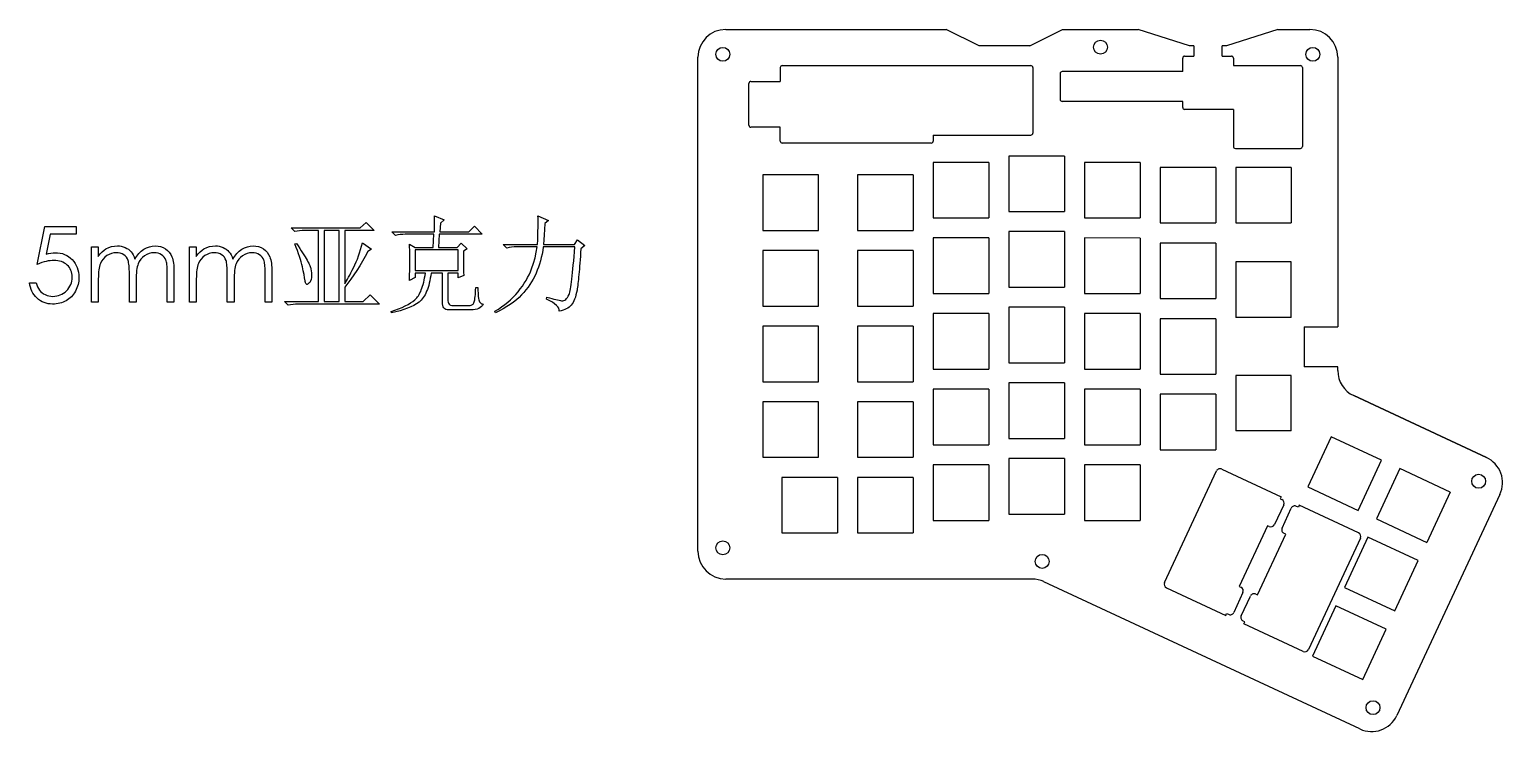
# Model space of a CAD drawing. Extents: x -270 to 328, y -798 to 376.
# Drawn here: x -255.5 to 115.4, y -381.6 to -204.7 of the extents above; entities that cross this region are included whole.
import ezdxf

# ---------------------------------------------------------------- set-up
doc = ezdxf.new("R2010")
doc.units = 0
doc.layers.get('0').update_dxf_attribs({"linetype": 'CONTINUOUS'})

msp = doc.modelspace()

# ---------------------------------------------------------------- linework, layer by layer
at = {"color": 7, "linetype": 'Continuous'}
for p, q in [((-80.17, -204.73), (-24.66, -204.73)), ((-16.35, -208.84), (-24.66, -204.73)), ((-3.65, -208.84), (4.63, -204.73)), ((4.63, -204.73), (23.7, -204.73)), ((36.58, -208.84), (23.7, -204.73)), ((58.8, -204.73), (45.92, -208.84)), ((58.8, -204.73), (66.92, -204.73)), ((-6.15, -208.84), (-16.35, -208.84)), ((-3.65, -208.84), (-6.15, -208.84)), ((37.64, -208.84), (36.58, -208.84)), ((45.92, -208.84), (44.84, -208.84)), ((-87.17, -336.16), (-87.17, -211.73)), ((-65.96, -213.84), (-6.15, -213.84)), ((-6.15, -213.84), (-3.36, -213.84)), ((-2.86, -214.34), (-2.86, -230.84)), ((34.87, -215.34), (34.87, -211.94)), ((35.37, -211.44), (37.64, -211.44)), ((44.84, -211.44), (47.14, -211.44)), ((47.64, -211.94), (47.64, -213.84)), ((47.64, -213.84), (58.86, -213.84)), ((58.86, -213.84), (64.51, -213.84)), ((65.01, -214.34), (65.01, -234.2)), ((73.92, -211.73), (73.92, -279.67)), ((-74.36, -228.87), (-74.36, -218.31)), ((-73.86, -217.81), (-66.46, -217.81)), ((4.02, -215.84), (4.02, -222.35)), ((34.87, -215.34), (4.52, -215.34)), ((34.87, -222.85), (4.52, -222.85)), ((34.87, -224.35), (34.87, -222.85)), ((47.64, -224.85), (35.37, -224.85)), ((47.64, -224.85), (47.64, -234.2)), ((-66.46, -229.37), (-73.86, -229.37)), ((-28.44, -233.34), (-65.96, -233.34)), ((-27.94, -231.34), (-27.94, -232.84)), ((-27.94, -231.34), (-3.36, -231.34)), ((5.08, -236.61), (-8.89, -236.61)), ((-8.89, -236.61), (-8.89, -250.58)), ((5.08, -236.61), (5.08, -250.58)), ((48.14, -234.7), (64.51, -234.7)), ((-13.97, -238.2), (-27.94, -238.2)), ((-27.94, -238.2), (-27.94, -252.17)), ((-13.97, -238.2), (-13.97, -252.17)), ((24.13, -238.21), (10.16, -238.2)), ((10.16, -238.2), (10.16, -252.17)), ((24.13, -238.21), (24.13, -252.18)), ((43.18, -239.48), (29.21, -239.48)), ((29.21, -239.48), (29.21, -253.45)), ((43.18, -239.48), (43.18, -253.45)), ((48.26, -239.48), (48.26, -253.45)), ((62.23, -239.48), (48.26, -239.48)), ((62.23, -239.48), (62.23, -253.45)), ((-70.8, -241.38), (-70.8, -255.35)), ((-56.83, -241.38), (-70.8, -241.38)), ((-56.83, -255.35), (-56.83, -241.38)), ((-33.02, -241.38), (-46.99, -241.38)), ((-46.99, -241.38), (-46.99, -255.35)), ((-33.02, -241.38), (-33.02, -255.35)), ((-153.5, -252.61), (-153.54, -251.68)), ((-153.54, -251.68), (-151.07, -252.68)), ((-127.45, -252.28), (-127.47, -251.68)), ((-127.47, -251.68), (-124.79, -252.81)), ((-27.94, -252.17), (-13.97, -252.17)), ((-8.89, -250.58), (5.08, -250.58)), ((10.16, -252.17), (24.13, -252.18)), ((-253.54, -263.89), (-251.59, -254.36)), ((-251.59, -254.36), (-243.78, -254.36)), ((-243.78, -254.36), (-243.78, -256.32)), ((-189.6, -254.72), (-172.19, -254.72)), ((-188.67, -255.65), (-189.6, -254.72)), ((-188.09, -255.51), (-188.67, -255.65)), ((-187.49, -255.42), (-188.09, -255.51)), ((-186.86, -255.36), (-187.49, -255.42)), ((-186.2, -255.34), (-186.86, -255.36)), ((-182.7, -255.34), (-186.2, -255.34)), ((-182.7, -273.28), (-182.7, -255.34)), ((-181.26, -255.34), (-181.26, -273.28)), ((-177.55, -255.34), (-181.26, -255.34)), ((-177.55, -273.28), (-177.55, -255.34)), ((-168.69, -255.34), (-176.1, -255.34)), ((-176.1, -255.34), (-176.1, -268.82)), ((-172.19, -254.72), (-170.75, -253.39)), ((-170.75, -253.39), (-168.69, -255.34)), ((-163.33, -256.63), (-164.26, -255.7)), ((-164.26, -255.7), (-153.54, -255.7)), ((-153.54, -255.7), (-153.5, -254.62)), ((-153.49, -253.58), (-153.5, -252.61)), ((-153.5, -254.62), (-153.49, -253.58)), ((-151.99, -253.48), (-152.2, -255.7)), ((-152.2, -255.7), (-144.88, -255.7)), ((-151.07, -252.68), (-151.99, -253.48)), ((-144.88, -255.7), (-143.44, -254.26)), ((-143.44, -254.26), (-141.48, -256.32)), ((-127.49, -256.57), (-127.46, -255.55)), ((-127.46, -255.55), (-127.45, -254.61)), ((-127.44, -252.97), (-127.45, -252.28)), ((-127.45, -254.61), (-127.44, -253.75)), ((-127.44, -253.75), (-127.44, -252.97)), ((-125.82, -255.08), (-125.9, -256.43)), ((-125.72, -253.63), (-125.82, -255.08)), ((-124.79, -252.81), (-125.72, -253.63)), ((-70.8, -255.35), (-56.83, -255.35)), ((-46.99, -255.35), (-33.02, -255.35)), ((5.08, -255.66), (-8.89, -255.66)), ((-8.89, -255.66), (-8.89, -269.63)), ((5.08, -255.66), (5.08, -269.63)), ((29.21, -253.45), (43.18, -253.45)), ((48.26, -253.45), (62.23, -253.45)), ((-250.26, -256.32), (-251.28, -261.33)), ((-243.78, -256.32), (-250.26, -256.32)), ((-239.87, -259.49), (-238.16, -259.49)), ((-239.87, -273.41), (-239.87, -259.49)), ((-238.16, -259.49), (-238.16, -261.91)), ((-235.54, -259.64), (-234.83, -259.42)), ((-234.83, -259.42), (-234.1, -259.29)), ((-234.1, -259.29), (-233.36, -259.25)), ((-233.36, -259.25), (-232.85, -259.27)), ((-232.85, -259.27), (-232.37, -259.35)), ((-232.37, -259.35), (-231.89, -259.47)), ((-231.89, -259.47), (-231.43, -259.65)), ((-226.02, -259.73), (-225.31, -259.46)), ((-225.31, -259.46), (-224.58, -259.3)), ((-224.58, -259.3), (-223.82, -259.25)), ((-223.82, -259.25), (-223.12, -259.29)), ((-223.12, -259.29), (-222.47, -259.43)), ((-222.47, -259.43), (-221.85, -259.66)), ((-215.2, -259.49), (-213.49, -259.49)), ((-215.2, -273.41), (-215.2, -259.49)), ((-213.49, -259.49), (-213.49, -261.91)), ((-210.87, -259.64), (-210.16, -259.42)), ((-210.16, -259.42), (-209.43, -259.29)), ((-209.43, -259.29), (-208.69, -259.25)), ((-208.69, -259.25), (-208.19, -259.27)), ((-208.19, -259.27), (-207.7, -259.35)), ((-207.7, -259.35), (-207.22, -259.47)), ((-207.22, -259.47), (-206.76, -259.65)), ((-201.35, -259.73), (-200.64, -259.46)), ((-200.64, -259.46), (-199.91, -259.3)), ((-199.91, -259.3), (-199.15, -259.25)), ((-199.15, -259.25), (-198.46, -259.29)), ((-198.46, -259.29), (-197.8, -259.43)), ((-197.8, -259.43), (-197.18, -259.66)), ((-188.67, -258.74), (-188.26, -258.64)), ((-188.33, -259.61), (-188.67, -258.74)), ((-188.01, -260.43), (-188.33, -259.61)), ((-188.26, -258.64), (-187.84, -259.27)), ((-187.84, -259.27), (-187.44, -259.88)), ((-172.12, -260.16), (-171.89, -259.32)), ((-171.89, -259.32), (-171.67, -258.45)), ((-171.67, -258.45), (-169.41, -260.11)), ((-162.75, -256.49), (-163.33, -256.63)), ((-162.14, -256.39), (-162.75, -256.49)), ((-161.51, -256.34), (-162.14, -256.39)), ((-160.86, -256.32), (-161.51, -256.34)), ((-153.64, -256.32), (-160.86, -256.32)), ((-159.75, -260.97), (-159.82, -258.78)), ((-159.82, -258.78), (-158.38, -259.61)), ((-158.38, -259.61), (-153.85, -259.61)), ((-153.85, -259.61), (-153.64, -256.32)), ((-152.3, -256.32), (-152.51, -259.61)), ((-152.51, -259.61), (-147.77, -259.61)), ((-141.48, -256.32), (-152.3, -256.32)), ((-147.77, -259.61), (-146.84, -258.58)), ((-146.84, -258.58), (-145.3, -260)), ((-135.3, -259.8), (-136.23, -258.87)), ((-136.23, -258.87), (-127.58, -258.87)), ((-134.12, -259.57), (-134.72, -259.67)), ((-133.49, -259.51), (-134.12, -259.57)), ((-132.83, -259.49), (-133.49, -259.51)), ((-127.68, -259.49), (-132.83, -259.49)), ((-127.88, -260.85), (-127.68, -259.49)), ((-127.58, -258.87), (-127.53, -257.68)), ((-127.53, -257.68), (-127.49, -256.57)), ((-126.13, -259.49), (-126.27, -260.41)), ((-118.2, -259.49), (-126.13, -259.49)), ((-125.97, -257.7), (-126.03, -258.87)), ((-126.03, -258.87), (-118.3, -258.87)), ((-125.9, -256.43), (-125.97, -257.7)), ((-118.3, -258.87), (-117.48, -257.74)), ((-118.29, -260.74), (-118.2, -259.49)), ((-117.48, -257.74), (-115.62, -259.18)), ((-115.62, -259.18), (-116.65, -260.01)), ((-13.97, -257.25), (-27.94, -257.25)), ((-27.94, -257.25), (-27.94, -271.22)), ((-13.97, -257.25), (-13.97, -271.22)), ((24.13, -257.26), (10.16, -257.25)), ((10.16, -257.25), (10.16, -271.22)), ((24.13, -257.26), (24.13, -271.23)), ((43.18, -258.53), (29.21, -258.53)), ((29.21, -258.53), (29.21, -272.5)), ((43.18, -258.53), (43.18, -272.5)), ((-251.8, -263.29), (-252.36, -263.46)), ((-251.26, -263.15), (-251.8, -263.29)), ((-251.28, -261.33), (-250.67, -261.17)), ((-250.75, -263.05), (-251.26, -263.15)), ((-250.26, -262.97), (-250.75, -263.05)), ((-250.67, -261.17), (-250.1, -261.05)), ((-249.79, -262.93), (-250.26, -262.97)), ((-250.1, -261.05), (-249.55, -260.98)), ((-249.35, -262.91), (-249.79, -262.93)), ((-249.55, -260.98), (-249.04, -260.96)), ((-248.84, -262.93), (-249.35, -262.91)), ((-249.04, -260.96), (-248.4, -260.98)), ((-248.35, -262.98), (-248.84, -262.93)), ((-248.4, -260.98), (-247.79, -261.07)), ((-247.9, -263.07), (-248.35, -262.98)), ((-247.47, -263.2), (-247.9, -263.07)), ((-247.79, -261.07), (-247.21, -261.2)), ((-247.06, -263.37), (-247.47, -263.2)), ((-247.21, -261.2), (-246.66, -261.4)), ((-246.66, -261.4), (-246.13, -261.64)), ((-246.13, -261.64), (-245.64, -261.94)), ((-245.64, -261.94), (-245.18, -262.3)), ((-245.18, -262.3), (-244.74, -262.71)), ((-244.74, -262.71), (-244.34, -263.16)), ((-244.34, -263.16), (-244, -263.64)), ((-238.16, -261.91), (-237.68, -261.28)), ((-237.68, -261.28), (-237.2, -260.75)), ((-237.33, -263.11), (-237.63, -263.7)), ((-236.96, -262.57), (-237.33, -263.11)), ((-237.2, -260.75), (-236.72, -260.31)), ((-236.52, -262.11), (-236.96, -262.57)), ((-236.72, -260.31), (-236.23, -259.95)), ((-236.01, -261.7), (-236.52, -262.11)), ((-236.23, -259.95), (-235.54, -259.64)), ((-235.45, -261.38), (-236.01, -261.7)), ((-234.87, -261.14), (-235.45, -261.38)), ((-234.27, -261), (-234.87, -261.14)), ((-233.66, -260.96), (-234.27, -261)), ((-233.13, -260.99), (-233.66, -260.96)), ((-232.64, -261.09), (-233.13, -260.99)), ((-232.19, -261.26), (-232.64, -261.09)), ((-231.77, -261.5), (-232.19, -261.26)), ((-231.41, -261.79), (-231.77, -261.5)), ((-231.43, -259.65), (-230.99, -259.87)), ((-231.1, -262.12), (-231.41, -261.79)), ((-230.85, -262.51), (-231.1, -262.12)), ((-230.99, -259.87), (-230.59, -260.11)), ((-230.66, -262.93), (-230.85, -262.51)), ((-230.59, -263.18), (-230.66, -262.93)), ((-230.59, -260.11), (-230.24, -260.4)), ((-230.52, -263.48), (-230.59, -263.18)), ((-230.24, -260.4), (-229.93, -260.71)), ((-229.93, -260.71), (-229.65, -261.08)), ((-229.65, -261.08), (-229.39, -261.52)), ((-229.39, -261.52), (-229.15, -262.03)), ((-229.15, -262.03), (-228.93, -262.61)), ((-228.93, -262.61), (-228.7, -262.21)), ((-228.7, -262.21), (-228.45, -261.83)), ((-228.45, -261.83), (-228.19, -261.48)), ((-228.19, -261.48), (-227.92, -261.16)), ((-227.84, -263.15), (-228.13, -263.75)), ((-227.92, -261.16), (-227.64, -260.86)), ((-227.48, -262.61), (-227.84, -263.15)), ((-227.64, -260.86), (-227.34, -260.58)), ((-227.04, -262.13), (-227.48, -262.61)), ((-227.34, -260.58), (-227.03, -260.33)), ((-226.53, -261.72), (-227.04, -262.13)), ((-227.03, -260.33), (-226.7, -260.11)), ((-226.7, -260.11), (-226.02, -259.73)), ((-225.97, -261.38), (-226.53, -261.72)), ((-225.38, -261.15), (-225.97, -261.38)), ((-224.76, -261), (-225.38, -261.15)), ((-224.12, -260.96), (-224.76, -261)), ((-223.59, -260.99), (-224.12, -260.96)), ((-223.11, -261.08), (-223.59, -260.99)), ((-222.66, -261.24), (-223.11, -261.08)), ((-222.25, -261.46), (-222.66, -261.24)), ((-221.89, -261.74), (-222.25, -261.46)), ((-221.58, -262.05), (-221.89, -261.74)), ((-221.85, -259.66), (-221.28, -259.97)), ((-221.33, -262.41), (-221.58, -262.05)), ((-221.14, -262.81), (-221.33, -262.41)), ((-221.28, -259.97), (-220.76, -260.37)), ((-221.07, -263.04), (-221.14, -262.81)), ((-221, -263.31), (-221.07, -263.04)), ((-220.94, -263.63), (-221, -263.31)), ((-220.76, -260.37), (-220.32, -260.84)), ((-220.32, -260.84), (-219.94, -261.38)), ((-219.94, -261.38), (-219.64, -261.99)), ((-219.64, -261.99), (-219.52, -262.33)), ((-219.52, -262.33), (-219.41, -262.72)), ((-219.41, -262.72), (-219.32, -263.14)), ((-219.32, -263.14), (-219.24, -263.61)), ((-213.49, -261.91), (-213.02, -261.28)), ((-213.02, -261.28), (-212.54, -260.75)), ((-212.67, -263.11), (-212.96, -263.7)), ((-212.3, -262.57), (-212.67, -263.11)), ((-212.54, -260.75), (-212.05, -260.31)), ((-211.85, -262.11), (-212.3, -262.57)), ((-212.05, -260.31), (-211.56, -259.95)), ((-211.34, -261.7), (-211.85, -262.11)), ((-211.56, -259.95), (-210.87, -259.64)), ((-210.79, -261.38), (-211.34, -261.7)), ((-210.21, -261.14), (-210.79, -261.38)), ((-209.61, -261), (-210.21, -261.14)), ((-208.99, -260.96), (-209.61, -261)), ((-208.46, -260.99), (-208.99, -260.96)), ((-207.97, -261.09), (-208.46, -260.99)), ((-207.52, -261.26), (-207.97, -261.09)), ((-207.11, -261.5), (-207.52, -261.26)), ((-206.74, -261.79), (-207.11, -261.5)), ((-206.76, -259.65), (-206.32, -259.87)), ((-206.43, -262.12), (-206.74, -261.79)), ((-206.18, -262.51), (-206.43, -262.12)), ((-206.32, -259.87), (-205.93, -260.11)), ((-206, -262.93), (-206.18, -262.51)), ((-205.92, -263.18), (-206, -262.93)), ((-205.93, -260.11), (-205.57, -260.4)), ((-205.85, -263.48), (-205.92, -263.18)), ((-205.57, -260.4), (-205.26, -260.71)), ((-205.26, -260.71), (-204.98, -261.08)), ((-204.98, -261.08), (-204.72, -261.52)), ((-204.72, -261.52), (-204.48, -262.03)), ((-204.48, -262.03), (-204.26, -262.61)), ((-204.26, -262.61), (-204.03, -262.21)), ((-204.03, -262.21), (-203.79, -261.83)), ((-203.79, -261.83), (-203.53, -261.48)), ((-203.53, -261.48), (-203.26, -261.16)), ((-203.17, -263.15), (-203.46, -263.75)), ((-203.26, -261.16), (-202.97, -260.86)), ((-202.81, -262.61), (-203.17, -263.15)), ((-202.97, -260.86), (-202.67, -260.58)), ((-202.37, -262.13), (-202.81, -262.61)), ((-202.67, -260.58), (-202.36, -260.33)), ((-201.86, -261.72), (-202.37, -262.13)), ((-202.36, -260.33), (-202.03, -260.11)), ((-202.03, -260.11), (-201.35, -259.73)), ((-201.3, -261.38), (-201.86, -261.72)), ((-200.71, -261.15), (-201.3, -261.38)), ((-200.1, -261), (-200.71, -261.15)), ((-199.45, -260.96), (-200.1, -261)), ((-198.92, -260.99), (-199.45, -260.96)), ((-198.44, -261.08), (-198.92, -260.99)), ((-197.99, -261.24), (-198.44, -261.08)), ((-197.58, -261.46), (-197.99, -261.24)), ((-197.22, -261.74), (-197.58, -261.46)), ((-196.91, -262.05), (-197.22, -261.74)), ((-197.18, -259.66), (-196.61, -259.97)), ((-196.67, -262.41), (-196.91, -262.05)), ((-196.47, -262.81), (-196.67, -262.41)), ((-196.61, -259.97), (-196.1, -260.37)), ((-196.4, -263.04), (-196.47, -262.81)), ((-196.33, -263.31), (-196.4, -263.04)), ((-196.28, -263.63), (-196.33, -263.31)), ((-196.1, -260.37), (-195.65, -260.84)), ((-195.65, -260.84), (-195.28, -261.38)), ((-195.28, -261.38), (-194.98, -261.99)), ((-194.98, -261.99), (-194.85, -262.33)), ((-194.85, -262.33), (-194.74, -262.72)), ((-194.74, -262.72), (-194.65, -263.14)), ((-194.65, -263.14), (-194.57, -263.61)), ((-187.73, -261.21), (-188.01, -260.43)), ((-187.48, -261.95), (-187.73, -261.21)), ((-187.26, -262.64), (-187.48, -261.95)), ((-187.44, -259.88), (-187.07, -260.45)), ((-187.06, -263.3), (-187.26, -262.64)), ((-187.07, -260.45), (-186.72, -260.99)), ((-186.9, -263.91), (-187.06, -263.3)), ((-186.72, -260.99), (-186.4, -261.5)), ((-186.4, -261.5), (-186.11, -261.98)), ((-186.11, -261.98), (-185.84, -262.42)), ((-185.84, -262.42), (-185.6, -262.83)), ((-185.6, -262.83), (-185.38, -263.22)), ((-185.38, -263.22), (-185.19, -263.56)), ((-173.55, -264.03), (-173.23, -263.3)), ((-173.23, -263.3), (-172.93, -262.56)), ((-172.93, -262.56), (-172.64, -261.78)), ((-172.64, -261.78), (-172.37, -260.98)), ((-172.37, -260.98), (-172.12, -260.16)), ((-171.66, -263.1), (-172.35, -264.28)), ((-170.99, -261.88), (-171.66, -263.1)), ((-170.33, -260.63), (-170.99, -261.88)), ((-169.41, -260.11), (-170.33, -260.63)), ((-159.72, -263.1), (-159.75, -260.97)), ((-159.73, -264.19), (-159.72, -263.1)), ((-158.38, -260.22), (-158.38, -265.47)), ((-147.56, -260.22), (-158.38, -260.22)), ((-147.56, -265.47), (-147.56, -260.22)), ((-145.3, -260), (-146.22, -260.6)), ((-146.22, -260.6), (-146.22, -262.8)), ((-146.22, -262.8), (-146.22, -263.9)), ((-134.72, -259.67), (-135.3, -259.8)), ((-128.58, -263.63), (-128.18, -262.22)), ((-128.18, -262.22), (-127.88, -260.85)), ((-126.84, -263.01), (-127.08, -263.83)), ((-126.63, -262.17), (-126.84, -263.01)), ((-126.44, -261.3), (-126.63, -262.17)), ((-126.27, -260.41), (-126.44, -261.3)), ((-118.56, -264.07), (-118.47, -263.03)), ((-118.47, -263.03), (-118.38, -261.91)), ((-118.38, -261.91), (-118.29, -260.74)), ((-116.84, -262.73), (-116.91, -263.56)), ((-116.78, -261.86), (-116.84, -262.73)), ((-116.72, -260.95), (-116.78, -261.86)), ((-116.65, -260.01), (-116.72, -260.95)), ((-70.8, -260.43), (-70.8, -274.4)), ((-56.83, -260.43), (-70.8, -260.43)), ((-56.83, -274.4), (-56.83, -260.43)), ((-33.02, -260.43), (-46.99, -260.43)), ((-46.99, -260.43), (-46.99, -274.4)), ((-33.02, -260.43), (-33.02, -274.4)), ((48.26, -263.29), (48.26, -277.26)), ((62.23, -263.29), (48.26, -263.29)), ((62.23, -277.26), (62.23, -263.29)), ((-252.94, -263.66), (-253.54, -263.89)), ((-252.36, -263.46), (-252.94, -263.66)), ((-246.68, -263.57), (-247.06, -263.37)), ((-246.33, -263.8), (-246.68, -263.57)), ((-246, -264.08), (-246.33, -263.8)), ((-245.71, -264.38), (-246, -264.08)), ((-245.45, -264.7), (-245.71, -264.38)), ((-245.24, -265.05), (-245.45, -264.7)), ((-245.07, -265.42), (-245.24, -265.05)), ((-244.93, -265.81), (-245.07, -265.42)), ((-244.83, -266.22), (-244.93, -265.81)), ((-244.77, -266.66), (-244.83, -266.22)), ((-244.75, -267.12), (-244.77, -266.66)), ((-244, -263.64), (-243.7, -264.16)), ((-243.7, -264.16), (-243.47, -264.7)), ((-243.47, -264.7), (-243.28, -265.28)), ((-243.28, -265.28), (-243.15, -265.88)), ((-243.15, -265.88), (-243.07, -266.52)), ((-243.07, -266.52), (-243.04, -267.19)), ((-238.15, -266.93), (-238.16, -267.55)), ((-238.12, -266.34), (-238.15, -266.93)), ((-238.09, -265.8), (-238.12, -266.34)), ((-238.02, -265.3), (-238.09, -265.8)), ((-237.95, -264.83), (-238.02, -265.3)), ((-237.86, -264.41), (-237.95, -264.83)), ((-237.75, -264.04), (-237.86, -264.41)), ((-237.63, -263.7), (-237.75, -264.04)), ((-230.47, -263.83), (-230.52, -263.48)), ((-230.42, -264.23), (-230.47, -263.83)), ((-230.39, -264.68), (-230.42, -264.23)), ((-230.36, -265.18), (-230.39, -264.68)), ((-230.35, -265.73), (-230.36, -265.18)), ((-230.34, -266.33), (-230.35, -265.73)), ((-230.34, -273.41), (-230.34, -266.33)), ((-228.6, -266.62), (-228.63, -267.28)), ((-228.56, -266.01), (-228.6, -266.62)), ((-228.51, -265.45), (-228.56, -266.01)), ((-228.43, -264.94), (-228.51, -265.45)), ((-228.35, -264.49), (-228.43, -264.94)), ((-228.25, -264.1), (-228.35, -264.49)), ((-228.13, -263.75), (-228.25, -264.1)), ((-220.9, -263.99), (-220.94, -263.63)), ((-220.86, -264.39), (-220.9, -263.99)), ((-220.84, -264.84), (-220.86, -264.39)), ((-220.82, -265.33), (-220.84, -264.84)), ((-220.82, -265.86), (-220.82, -265.33)), ((-220.82, -273.41), (-220.82, -265.86)), ((-219.24, -263.61), (-219.18, -264.11)), ((-219.18, -264.11), (-219.14, -264.66)), ((-219.14, -264.66), (-219.12, -265.25)), ((-219.12, -265.25), (-219.11, -265.87)), ((-219.11, -265.87), (-219.11, -273.41)), ((-213.48, -266.93), (-213.49, -267.55)), ((-213.46, -266.34), (-213.48, -266.93)), ((-213.42, -265.8), (-213.46, -266.34)), ((-213.36, -265.3), (-213.42, -265.8)), ((-213.28, -264.83), (-213.36, -265.3)), ((-213.19, -264.41), (-213.28, -264.83)), ((-213.09, -264.04), (-213.19, -264.41)), ((-212.96, -263.7), (-213.09, -264.04)), ((-205.8, -263.83), (-205.85, -263.48)), ((-205.76, -264.23), (-205.8, -263.83)), ((-205.72, -264.68), (-205.76, -264.23)), ((-205.69, -265.18), (-205.72, -264.68)), ((-205.68, -265.73), (-205.69, -265.18)), ((-205.68, -266.33), (-205.68, -265.73)), ((-205.68, -273.41), (-205.68, -266.33)), ((-203.94, -266.62), (-203.96, -267.28)), ((-203.89, -266.01), (-203.94, -266.62)), ((-203.84, -265.45), (-203.89, -266.01)), ((-203.77, -264.94), (-203.84, -265.45)), ((-203.68, -264.49), (-203.77, -264.94)), ((-203.58, -264.1), (-203.68, -264.49)), ((-203.46, -263.75), (-203.58, -264.1)), ((-196.23, -263.99), (-196.28, -263.63)), ((-196.2, -264.39), (-196.23, -263.99)), ((-196.17, -264.84), (-196.2, -264.39)), ((-196.15, -265.33), (-196.17, -264.84)), ((-196.15, -265.86), (-196.15, -265.33)), ((-196.15, -273.41), (-196.15, -265.86)), ((-194.57, -263.61), (-194.52, -264.11)), ((-194.52, -264.11), (-194.48, -264.66)), ((-194.48, -264.66), (-194.45, -265.25)), ((-194.45, -265.25), (-194.44, -265.87)), ((-194.44, -265.87), (-194.44, -273.41)), ((-186.77, -264.48), (-186.9, -263.91)), ((-186.55, -265.52), (-186.77, -264.48)), ((-186.37, -266.45), (-186.55, -265.52)), ((-186.22, -267.29), (-186.37, -266.45)), ((-185.19, -263.56), (-185.03, -263.88)), ((-185.03, -263.88), (-184.89, -264.17)), ((-184.89, -264.17), (-184.78, -264.43)), ((-184.78, -264.43), (-184.7, -264.65)), ((-184.7, -264.65), (-184.64, -264.84)), ((-184.64, -264.84), (-184.61, -265)), ((-184.61, -265), (-184.54, -265.53)), ((-184.54, -265.53), (-184.49, -265.99)), ((-184.49, -265.99), (-184.46, -266.36)), ((-184.45, -266.66), (-184.48, -267.24)), ((-184.46, -266.36), (-184.45, -266.66)), ((-175.14, -267.12), (-174.85, -266.59)), ((-174.85, -266.59), (-174.55, -266.01)), ((-174.55, -266.01), (-174.23, -265.39)), ((-173.8, -266.54), (-174.55, -267.61)), ((-174.23, -265.39), (-173.89, -264.73)), ((-173.89, -264.73), (-173.55, -264.03)), ((-173.06, -265.43), (-173.8, -266.54)), ((-172.35, -264.28), (-173.06, -265.43)), ((-159.82, -267.94), (-159.78, -266.6)), ((-159.78, -266.6), (-159.75, -265.35)), ((-159.75, -265.35), (-159.73, -264.19)), ((-158.38, -265.47), (-147.56, -265.47)), ((-155.81, -266.09), (-158.38, -266.09)), ((-158.38, -266.09), (-158.38, -267.22)), ((-156.01, -267.31), (-155.9, -266.71)), ((-155.9, -266.71), (-155.81, -266.09)), ((-154.46, -266.76), (-154.57, -267.41)), ((-154.36, -266.09), (-154.46, -266.76)), ((-151.48, -266.09), (-154.36, -266.09)), ((-151.48, -273.36), (-151.48, -266.09)), ((-147.56, -266.09), (-150.14, -266.09)), ((-150.14, -266.09), (-150.14, -272.75)), ((-147.56, -267.32), (-147.56, -266.09)), ((-146.12, -266.7), (-147.56, -267.32)), ((-146.22, -263.9), (-146.2, -264.92)), ((-146.2, -264.92), (-146.17, -265.85)), ((-146.17, -265.85), (-146.12, -266.7)), ((-130.06, -267.22), (-129.69, -266.51)), ((-129.69, -266.51), (-129.36, -265.78)), ((-129.36, -265.78), (-129.07, -265.06)), ((-129.07, -265.06), (-128.58, -263.63)), ((-128.28, -266.88), (-128.65, -267.59)), ((-127.94, -266.15), (-128.28, -266.88)), ((-127.63, -265.4), (-127.94, -266.15)), ((-127.34, -264.63), (-127.63, -265.4)), ((-127.08, -263.83), (-127.34, -264.63)), ((-118.92, -267.59), (-118.83, -266.81)), ((-118.83, -266.81), (-118.74, -265.96)), ((-118.74, -265.96), (-118.65, -265.05)), ((-118.65, -265.05), (-118.56, -264.07)), ((-117.16, -266.47), (-117.22, -267.1)), ((-117.1, -265.8), (-117.16, -266.47)), ((-117.03, -265.09), (-117.1, -265.8)), ((-116.97, -264.35), (-117.03, -265.09)), ((-116.91, -263.56), (-116.97, -264.35)), ((-255.4, -269.11), (-255.5, -268.53)), ((-255.5, -268.53), (-253.79, -268.53)), ((-255.26, -269.66), (-255.4, -269.11)), ((-255.09, -270.19), (-255.26, -269.66)), ((-254.87, -270.68), (-255.09, -270.19)), ((-254.61, -271.16), (-254.87, -270.68)), ((-253.79, -268.53), (-253.65, -269.07)), ((-253.65, -269.07), (-253.48, -269.55)), ((-253.48, -269.55), (-253.26, -269.99)), ((-253.26, -269.99), (-253, -270.37)), ((-253, -270.37), (-252.7, -270.71)), ((-252.7, -270.71), (-252.35, -271.01)), ((-246.54, -270.89), (-246.18, -270.57)), ((-246.18, -270.57), (-245.84, -270.21)), ((-245.84, -270.21), (-245.55, -269.83)), ((-245.55, -269.83), (-245.31, -269.43)), ((-245.31, -269.43), (-245.11, -269.01)), ((-245.11, -269.01), (-244.95, -268.57)), ((-244.95, -268.57), (-244.84, -268.11)), ((-244.84, -268.11), (-244.78, -267.62)), ((-244.78, -267.62), (-244.75, -267.12)), ((-243.91, -270.65), (-244.14, -271.03)), ((-243.71, -270.25), (-243.91, -270.65)), ((-243.53, -269.84), (-243.71, -270.25)), ((-243.38, -269.42), (-243.53, -269.84)), ((-243.26, -269), (-243.38, -269.42)), ((-243.16, -268.56), (-243.26, -269)), ((-243.1, -268.11), (-243.16, -268.56)), ((-243.06, -267.65), (-243.1, -268.11)), ((-243.04, -267.19), (-243.06, -267.65)), ((-238.16, -267.55), (-238.16, -273.41)), ((-228.63, -267.28), (-228.63, -268)), ((-228.63, -268), (-228.63, -273.41)), ((-213.49, -267.55), (-213.49, -273.41)), ((-203.96, -267.28), (-203.97, -268)), ((-203.97, -268), (-203.97, -273.41)), ((-186.1, -268.02), (-186.22, -267.29)), ((-186.07, -268.24), (-186.1, -268.02)), ((-186.03, -268.43), (-186.07, -268.24)), ((-185.98, -268.59), (-186.03, -268.43)), ((-185.92, -268.72), (-185.98, -268.59)), ((-185.85, -268.82), (-185.92, -268.72)), ((-185.77, -268.9), (-185.85, -268.82)), ((-185.68, -268.94), (-185.77, -268.9)), ((-185.58, -268.96), (-185.68, -268.94)), ((-185.47, -268.92), (-185.58, -268.96)), ((-185.31, -268.83), (-185.47, -268.92)), ((-185.13, -268.66), (-185.31, -268.83)), ((-184.92, -268.44), (-185.13, -268.66)), ((-184.71, -268.13), (-184.92, -268.44)), ((-184.56, -267.73), (-184.71, -268.13)), ((-184.48, -267.24), (-184.56, -267.73)), ((-176.1, -268.82), (-175.89, -268.46)), ((-175.31, -268.65), (-176.1, -269.65)), ((-176.1, -269.65), (-176.1, -273.28)), ((-175.89, -268.46), (-175.66, -268.06)), ((-175.66, -268.06), (-175.41, -267.62)), ((-175.41, -267.62), (-175.14, -267.12)), ((-174.55, -267.61), (-175.31, -268.65)), ((-158.38, -267.22), (-159.82, -267.94)), ((-157.17, -271.11), (-156.99, -270.73)), ((-156.99, -270.73), (-156.83, -270.32)), ((-156.83, -270.32), (-156.67, -269.89)), ((-156.67, -269.89), (-156.51, -269.43)), ((-156.51, -269.43), (-156.37, -268.94)), ((-156.37, -268.94), (-156.24, -268.42)), ((-156.24, -268.42), (-156.12, -267.88)), ((-156.12, -267.88), (-156.01, -267.31)), ((-155.49, -270.68), (-155.68, -271.12)), ((-155.3, -270.21), (-155.49, -270.68)), ((-155.13, -269.7), (-155.3, -270.21)), ((-154.97, -269.18), (-155.13, -269.7)), ((-154.83, -268.62), (-154.97, -269.18)), ((-154.69, -268.03), (-154.83, -268.62)), ((-154.57, -267.41), (-154.69, -268.03)), ((-143.19, -270.97), (-143.16, -270.36)), ((-143.16, -270.36), (-143.13, -269.7)), ((-143.13, -269.7), (-142.62, -269.7)), ((-142.62, -269.7), (-142.61, -270.46)), ((-142.61, -270.46), (-142.56, -271.18)), ((-132.47, -270.79), (-131.91, -270.08)), ((-131.91, -270.08), (-131.39, -269.37)), ((-131.39, -269.37), (-130.91, -268.65)), ((-130.48, -270.32), (-131.02, -270.97)), ((-130.91, -268.65), (-130.46, -267.94)), ((-129.97, -269.66), (-130.48, -270.32)), ((-130.46, -267.94), (-130.06, -267.22)), ((-129.49, -268.98), (-129.97, -269.66)), ((-129.06, -268.29), (-129.49, -268.98)), ((-128.65, -267.59), (-129.06, -268.29)), ((-119.46, -270.89), (-119.37, -270.5)), ((-119.37, -270.5), (-119.28, -270.05)), ((-119.28, -270.05), (-119.19, -269.54)), ((-119.19, -269.54), (-119.1, -268.95)), ((-119.1, -268.95), (-119.01, -268.3)), ((-119.01, -268.3), (-118.92, -267.59)), ((-117.63, -270.37), (-117.76, -271.01)), ((-117.58, -270.03), (-117.63, -270.37)), ((-117.52, -269.64), (-117.58, -270.03)), ((-117.46, -269.21), (-117.52, -269.64)), ((-117.4, -268.74), (-117.46, -269.21)), ((-117.34, -268.23), (-117.4, -268.74)), ((-117.28, -267.68), (-117.34, -268.23)), ((-117.22, -267.1), (-117.28, -267.68)), ((-8.89, -269.63), (5.08, -269.63)), ((-254.31, -271.6), (-254.61, -271.16)), ((-253.98, -272.02), (-254.31, -271.6)), ((-253.6, -272.41), (-253.98, -272.02)), ((-253.19, -272.76), (-253.6, -272.41)), ((-252.75, -273.06), (-253.19, -272.76)), ((-252.3, -273.32), (-252.75, -273.06)), ((-252.35, -271.01), (-251.96, -271.28)), ((-251.82, -273.53), (-252.3, -273.32)), ((-251.96, -271.28), (-251.52, -271.51)), ((-251.32, -273.69), (-251.82, -273.53)), ((-251.52, -271.51), (-251.06, -271.7)), ((-250.8, -273.81), (-251.32, -273.69)), ((-251.06, -271.7), (-250.58, -271.84)), ((-250.26, -273.88), (-250.8, -273.81)), ((-250.58, -271.84), (-250.09, -271.92)), ((-249.69, -273.9), (-250.26, -273.88)), ((-250.09, -271.92), (-249.59, -271.95)), ((-249.21, -273.89), (-249.69, -273.9)), ((-249.59, -271.95), (-249.1, -271.92)), ((-248.74, -273.85), (-249.21, -273.89)), ((-249.1, -271.92), (-248.63, -271.86)), ((-248.29, -273.78), (-248.74, -273.85)), ((-248.63, -271.86), (-248.18, -271.75)), ((-247.86, -273.69), (-248.29, -273.78)), ((-248.18, -271.75), (-247.74, -271.6)), ((-247.44, -273.57), (-247.86, -273.69)), ((-247.74, -271.6), (-247.32, -271.41)), ((-247.03, -273.43), (-247.44, -273.57)), ((-247.32, -271.41), (-246.92, -271.17)), ((-246.64, -273.26), (-247.03, -273.43)), ((-246.92, -271.17), (-246.54, -270.89)), ((-246.26, -273.06), (-246.64, -273.26)), ((-245.9, -272.84), (-246.26, -273.06)), ((-245.56, -272.6), (-245.9, -272.84)), ((-245.24, -272.33), (-245.56, -272.6)), ((-244.93, -272.04), (-245.24, -272.33)), ((-244.65, -271.73), (-244.93, -272.04)), ((-244.39, -271.39), (-244.65, -271.73)), ((-244.14, -271.03), (-244.39, -271.39)), ((-238.16, -273.41), (-239.87, -273.41)), ((-228.63, -273.41), (-230.34, -273.41)), ((-219.11, -273.41), (-220.82, -273.41)), ((-213.49, -273.41), (-215.2, -273.41)), ((-203.97, -273.41), (-205.68, -273.41)), ((-194.44, -273.41), (-196.15, -273.41)), ((-190.32, -274.21), (-191.25, -273.28)), ((-191.25, -273.28), (-182.7, -273.28)), ((-189.74, -274.08), (-190.32, -274.21)), ((-189.14, -273.98), (-189.74, -274.08)), ((-188.51, -273.92), (-189.14, -273.98)), ((-187.85, -273.9), (-188.51, -273.92)), ((-167.35, -273.9), (-187.85, -273.9)), ((-181.26, -273.28), (-177.55, -273.28)), ((-176.1, -273.28), (-171.47, -273.28)), ((-171.47, -273.28), (-169.72, -271.53)), ((-169.72, -271.53), (-167.35, -273.9)), ((-161.68, -274.73), (-160.89, -274.37)), ((-160.89, -274.37), (-160.18, -273.99)), ((-160.18, -273.99), (-159.53, -273.61)), ((-159.53, -273.61), (-158.95, -273.21)), ((-158.71, -274.22), (-159.47, -274.6)), ((-158.95, -273.21), (-158.44, -272.81)), ((-158.02, -273.82), (-158.71, -274.22)), ((-158.44, -272.81), (-158.2, -272.6)), ((-158.2, -272.6), (-157.98, -272.36)), ((-157.41, -273.39), (-158.02, -273.82)), ((-157.98, -272.36), (-157.76, -272.08)), ((-157.76, -272.08), (-157.55, -271.79)), ((-157.55, -271.79), (-157.36, -271.46)), ((-157.12, -273.15), (-157.41, -273.39)), ((-157.36, -271.46), (-157.17, -271.11)), ((-156.85, -272.89), (-157.12, -273.15)), ((-156.59, -272.59), (-156.85, -272.89)), ((-156.34, -272.27), (-156.59, -272.59)), ((-156.11, -271.91), (-156.34, -272.27)), ((-155.89, -271.53), (-156.11, -271.91)), ((-155.68, -271.12), (-155.89, -271.53)), ((-151.48, -273.83), (-151.48, -273.36)), ((-151.42, -274.24), (-151.48, -273.83)), ((-151.31, -274.58), (-151.42, -274.24)), ((-150.14, -272.75), (-150.12, -273.12)), ((-150.12, -273.12), (-150.06, -273.44)), ((-150.06, -273.44), (-149.96, -273.7)), ((-149.96, -273.7), (-149.83, -273.91)), ((-149.83, -273.91), (-149.66, -274.07)), ((-149.66, -274.07), (-149.45, -274.18)), ((-149.45, -274.18), (-149.19, -274.23)), ((-149.19, -274.23), (-148.9, -274.23)), ((-148.9, -274.23), (-144.78, -274.23)), ((-144.78, -274.23), (-144.54, -274.22)), ((-144.54, -274.22), (-144.32, -274.18)), ((-144.32, -274.18), (-144.12, -274.11)), ((-144.12, -274.11), (-143.95, -274.02)), ((-143.95, -274.02), (-143.8, -273.89)), ((-143.8, -273.89), (-143.67, -273.74)), ((-143.67, -273.74), (-143.57, -273.57)), ((-143.57, -273.57), (-143.5, -273.36)), ((-143.5, -273.36), (-143.43, -273.11)), ((-143.43, -273.11), (-143.38, -272.8)), ((-143.38, -272.8), (-143.32, -272.43)), ((-143.32, -272.43), (-143.27, -272)), ((-143.27, -272), (-143.23, -271.52)), ((-143.23, -271.52), (-143.19, -270.97)), ((-142.56, -271.18), (-142.5, -271.87)), ((-142.5, -271.87), (-142.41, -272.53)), ((-142.41, -272.53), (-142.35, -272.84)), ((-142.35, -272.84), (-142.26, -273.1)), ((-142.26, -273.1), (-142.16, -273.33)), ((-142.16, -273.33), (-142.03, -273.52)), ((-142.03, -273.52), (-141.87, -273.68)), ((-141.87, -273.68), (-141.7, -273.8)), ((-141.7, -273.8), (-141.5, -273.88)), ((-141.46, -274.26), (-141.7, -274.55)), ((-141.5, -273.88), (-141.28, -273.92)), ((-141.28, -273.92), (-141.46, -274.26)), ((-136.61, -274.61), (-135.83, -274.03)), ((-135.83, -274.03), (-135.09, -273.43)), ((-134.42, -274), (-135.28, -274.55)), ((-135.09, -273.43), (-134.38, -272.81)), ((-133.63, -273.43), (-134.42, -274)), ((-134.38, -272.81), (-133.7, -272.16)), ((-133.7, -272.16), (-133.07, -271.49)), ((-132.89, -272.84), (-133.63, -273.43)), ((-133.07, -271.49), (-132.47, -270.79)), ((-132.22, -272.23), (-132.89, -272.84)), ((-131.59, -271.61), (-132.22, -272.23)), ((-131.02, -270.97), (-131.59, -271.61)), ((-125.31, -272.7), (-125.21, -272.18)), ((-124.51, -273.08), (-125.31, -272.7)), ((-125.21, -272.18), (-124.58, -272.35)), ((-124.58, -272.35), (-124.01, -272.5)), ((-123.84, -273.46), (-124.51, -273.08)), ((-124.01, -272.5), (-123.48, -272.64)), ((-123.27, -273.84), (-123.84, -273.46)), ((-123.48, -272.64), (-122.99, -272.76)), ((-122.81, -274.22), (-123.27, -273.84)), ((-122.99, -272.76), (-122.55, -272.86)), ((-122.47, -274.59), (-122.81, -274.22)), ((-122.55, -272.86), (-122.15, -272.94)), ((-122.15, -272.94), (-121.8, -273.01)), ((-121.8, -273.01), (-121.5, -273.06)), ((-121.5, -273.06), (-121.22, -273.07)), ((-121.22, -273.07), (-120.95, -273.02)), ((-120.95, -273.02), (-120.7, -272.9)), ((-120.7, -272.9), (-120.47, -272.73)), ((-120.47, -272.73), (-120.24, -272.5)), ((-120.24, -272.5), (-120.03, -272.21)), ((-120.03, -272.21), (-119.83, -271.87)), ((-119.83, -271.87), (-119.64, -271.46)), ((-119.64, -271.46), (-119.55, -271.21)), ((-119.34, -274.41), (-119.63, -274.66)), ((-119.55, -271.21), (-119.46, -270.89)), ((-119.08, -274.14), (-119.34, -274.41)), ((-118.84, -273.83), (-119.08, -274.14)), ((-118.62, -273.48), (-118.84, -273.83)), ((-118.41, -273.08), (-118.62, -273.48)), ((-118.23, -272.63), (-118.41, -273.08)), ((-118.05, -272.14), (-118.23, -272.63)), ((-117.9, -271.6), (-118.05, -272.14)), ((-117.76, -271.01), (-117.9, -271.6)), ((-70.8, -274.4), (-56.83, -274.4)), ((-46.99, -274.4), (-33.02, -274.4)), ((-27.94, -271.22), (-13.97, -271.22)), ((10.16, -271.22), (24.13, -271.23)), ((29.21, -272.5), (43.18, -272.5)), ((-164.46, -275.79), (-163.47, -275.44)), ((-164.36, -276.1), (-164.46, -275.79)), ((-163.24, -275.85), (-164.36, -276.1)), ((-163.47, -275.44), (-162.54, -275.09)), ((-162.18, -275.58), (-163.24, -275.85)), ((-162.54, -275.09), (-161.68, -274.73)), ((-161.21, -275.28), (-162.18, -275.58)), ((-160.3, -274.95), (-161.21, -275.28)), ((-159.47, -274.6), (-160.3, -274.95)), ((-151.14, -274.87), (-151.31, -274.58)), ((-150.92, -275.08), (-151.14, -274.87)), ((-150.65, -275.24), (-150.92, -275.08)), ((-150.32, -275.34), (-150.65, -275.24)), ((-149.93, -275.37), (-150.32, -275.34)), ((-144.37, -275.37), (-149.93, -275.37)), ((-143.78, -275.34), (-144.37, -275.37)), ((-143.25, -275.27), (-143.78, -275.34)), ((-142.77, -275.16), (-143.25, -275.27)), ((-142.36, -275), (-142.77, -275.16)), ((-142, -274.8), (-142.36, -275)), ((-141.7, -274.55), (-142, -274.8)), ((-138.29, -275.69), (-137.43, -275.16)), ((-138.19, -276.1), (-138.29, -275.69)), ((-137.16, -275.6), (-138.19, -276.1)), ((-137.43, -275.16), (-136.61, -274.61)), ((-136.19, -275.08), (-137.16, -275.6)), ((-135.28, -274.55), (-136.19, -275.08)), ((-122.24, -274.96), (-122.47, -274.59)), ((-122.12, -275.32), (-122.24, -274.96)), ((-122.11, -275.69), (-122.12, -275.32)), ((-121.61, -275.57), (-122.11, -275.69)), ((-121.15, -275.44), (-121.61, -275.57)), ((-120.72, -275.27), (-121.15, -275.44)), ((-120.32, -275.1), (-120.72, -275.27)), ((-119.96, -274.89), (-120.32, -275.1)), ((-119.63, -274.66), (-119.96, -274.89)), ((-13.97, -276.3), (-27.94, -276.3)), ((-27.94, -276.3), (-27.94, -290.27)), ((-13.97, -276.3), (-13.97, -290.27)), ((5.08, -274.71), (-8.89, -274.71)), ((-8.89, -274.71), (-8.89, -288.68)), ((5.08, -274.71), (5.08, -288.68)), ((24.13, -276.31), (10.16, -276.3)), ((10.16, -276.3), (10.16, -290.27)), ((24.13, -276.31), (24.13, -290.28)), ((43.18, -277.58), (29.21, -277.58)), ((29.21, -277.58), (29.21, -291.55)), ((43.18, -277.58), (43.18, -291.55)), ((62.23, -277.26), (48.26, -277.26)), ((-70.8, -279.48), (-70.8, -293.45)), ((-56.83, -279.48), (-70.8, -279.48)), ((-56.83, -293.45), (-56.83, -279.48)), ((-33.02, -279.48), (-46.99, -279.48)), ((-46.99, -279.48), (-46.99, -293.45)), ((-33.02, -279.48), (-33.02, -293.45)), ((-8.89, -288.68), (5.08, -288.68)), ((-27.94, -290.27), (-13.97, -290.27)), ((10.16, -290.27), (24.13, -290.28)), ((29.21, -291.55), (43.18, -291.55)), ((48.26, -291.86), (48.26, -305.83)), ((62.23, -291.86), (48.26, -291.86)), ((62.23, -305.83), (62.23, -291.86)), ((-70.8, -293.45), (-56.83, -293.45)), ((-46.99, -293.45), (-33.02, -293.45)), ((-13.97, -295.35), (-27.94, -295.35)), ((-27.94, -295.35), (-27.94, -309.32)), ((-13.97, -295.35), (-13.97, -309.32)), ((5.08, -293.76), (-8.89, -293.76)), ((-8.89, -293.76), (-8.89, -307.73)), ((5.08, -293.76), (5.08, -307.73)), ((24.13, -295.36), (10.16, -295.35)), ((10.16, -295.35), (10.16, -309.32)), ((24.13, -295.36), (24.13, -309.33)), ((43.18, -296.63), (29.21, -296.63)), ((29.21, -296.63), (29.21, -310.6)), ((43.18, -296.63), (43.18, -310.6)), ((-70.8, -298.53), (-70.8, -312.5)), ((-56.83, -298.53), (-70.8, -298.53)), ((-56.83, -312.5), (-56.83, -298.53)), ((-33.02, -298.53), (-46.99, -298.53)), ((-46.99, -298.53), (-46.99, -312.5)), ((-33.02, -298.53), (-33.02, -312.5)), ((77.96, -296.96), (111.37, -312.54)), ((111.37, -312.54), (77.96, -296.96)), ((-8.89, -307.73), (5.08, -307.73)), ((62.23, -305.83), (48.26, -305.83)), ((72.29, -307.3), (66.39, -319.96)), ((84.96, -313.21), (72.29, -307.3)), ((-27.94, -309.32), (-13.97, -309.32)), ((10.16, -309.32), (24.13, -309.33)), ((29.21, -310.6), (43.18, -310.6)), ((-70.8, -312.5), (-56.83, -312.5)), ((-46.99, -312.5), (-33.02, -312.5)), ((-13.97, -314.4), (-27.94, -314.4)), ((-27.94, -314.4), (-27.94, -328.37)), ((-13.97, -314.4), (-13.97, -328.37)), ((5.08, -312.81), (-8.89, -312.81)), ((-8.89, -312.81), (-8.89, -326.78)), ((5.08, -312.81), (5.08, -326.78)), ((24.13, -314.41), (10.16, -314.4)), ((10.16, -314.4), (10.16, -328.37)), ((24.13, -314.41), (24.13, -328.38)), ((79.05, -325.87), (84.96, -313.21)), ((-52.07, -317.58), (-66.04, -317.58)), ((-66.04, -317.58), (-66.04, -331.55)), ((-52.07, -317.58), (-52.07, -331.55)), ((-33.02, -317.58), (-46.99, -317.58)), ((-46.99, -317.58), (-46.99, -331.55)), ((-33.02, -317.58), (-33.02, -331.55)), ((30.3, -344.03), (43.4, -315.94)), ((44.73, -315.46), (59.64, -322.41)), ((89.56, -315.35), (83.65, -328.01)), ((102.22, -321.25), (89.56, -315.35)), ((59.64, -322.41), (59.41, -322.92)), ((66.39, -319.96), (79.05, -325.87)), ((114.75, -321.85), (88.79, -377.53)), ((102.22, -321.25), (96.31, -333.92)), ((60.33, -324.46), (58, -329.44)), ((59.41, -322.92), (59.85, -323.13)), ((59.9, -330.33), (62.17, -325.32)), ((64.01, -325.06), (63.57, -324.85)), ((64.24, -324.56), (64.01, -325.06)), ((79.16, -331.52), (64.24, -324.56)), ((-27.94, -328.37), (-13.97, -328.37)), ((-8.89, -326.78), (5.08, -326.78)), ((10.16, -328.37), (24.13, -328.38)), ((56.24, -329.72), (49.1, -345.01)), ((56.68, -329.92), (56.24, -329.72)), ((83.65, -328.01), (96.31, -333.92)), ((-66.04, -331.55), (-52.07, -331.55)), ((-46.99, -331.55), (-33.02, -331.55)), ((53.71, -347.15), (60.84, -331.85)), ((60.84, -331.85), (60.4, -331.65)), ((79.64, -332.83), (66.54, -360.92)), ((81.51, -332.61), (75.6, -345.27)), ((94.17, -338.52), (81.51, -332.61)), ((88.26, -351.18), (94.17, -338.52)), ((-3.04, -343.16), (-80.17, -343.16)), ((79.49, -380.91), (-0.08, -343.82)), ((30.79, -345.35), (45.7, -352.31)), ((50.04, -346.54), (47.78, -351.55)), ((49.1, -345.01), (49.54, -345.21)), ((49.61, -352.41), (51.94, -347.43)), ((53.27, -346.94), (53.71, -347.15)), ((75.6, -345.27), (88.26, -351.18)), ((45.7, -352.31), (45.93, -351.81)), ((45.93, -351.81), (46.37, -352.01)), ((73.46, -349.88), (67.55, -362.54)), ((86.12, -355.79), (73.46, -349.88)), ((50.54, -353.95), (50.1, -353.74)), ((50.3, -354.45), (50.54, -353.95)), ((65.21, -361.41), (50.3, -354.45)), ((80.21, -368.45), (86.12, -355.79)), ((67.55, -362.54), (80.21, -368.45))]:
    msp.add_line(p, q, dxfattribs=at)
for p, q in [((37.64, -208.84), (37.64, -211.44)), ((44.84, -211.44), (44.84, -208.84)), ((-66.46, -214.34), (-66.46, -217.81)), ((-66.46, -232.84), (-66.46, -229.37)), ((65.42, -279.67), (65.42, -289.67)), ((65.42, -279.67), (73.92, -279.67)), ((73.92, -289.67), (65.42, -289.67)), ((73.92, -290.67), (73.92, -289.67))]:
    msp.add_line(p, q)
for centre in [(14.16, -209.18), (-80.91, -210.99), (67.65, -211), (109.39, -318.53), (-80.91, -335.31), (-0.5, -338.71), (82.8, -375.55)]:
    msp.add_circle(centre, 1.75, dxfattribs=at)
for centre, radius, start, end in [((-80.17, -211.73), 7, 89.9994, 179.9993), ((66.92, -211.73), 7, 359.9993, 89.9986), ((-65.96, -214.34), 0.5, 89.9993, 179.9986), ((-3.36, -214.34), 0.5, 0, 89.9994), ((35.37, -211.94), 0.5, 89.9948, 179.9968), ((47.14, -211.94), 0.5, 359.9986, 89.9986), ((64.51, -214.34), 0.5, 0, 90), ((-73.86, -218.31), 0.5, 90, 180), ((4.52, -215.84), 0.5, 90, 180), ((4.52, -222.35), 0.5, 180, 270), ((35.37, -224.35), 0.5, 179.9986, 269.9986), ((-73.86, -228.87), 0.5, 180, 270), ((-65.96, -232.84), 0.5, 179.9986, 269.9986), ((-28.44, -232.84), 0.5, 269.9986, 359.9986), ((-3.36, -230.84), 0.5, 269.9993, 0), ((48.14, -234.2), 0.5, 180, 270), ((64.51, -234.2), 0.5, 270, 0), ((80.92, -290.62), 7, 180.3715, 245.0019), ((108.41, -318.89), 7, 334.9995, 65.0012), ((44.31, -316.36), 1, 64.9943, 154.9943), ((59.42, -324.03), 1, 334.9943, 64.9943), ((63.08, -325.72), 1, 60.698, 156.1593), ((57.1, -329.02), 1, 244.9943, 334.9943), ((60.81, -330.74), 1, 155.6537, 245.6537), ((78.73, -332.42), 1, 335.6537, 64.9943), ((-80.17, -336.16), 7, 180, 270), ((-3.04, -350.16), 7, 65.0039, 89.9993), ((31.21, -344.44), 1, 155.6537, 244.9943), ((49.13, -346.12), 1, 335.6537, 65.6537), ((52.85, -347.85), 1, 64.9943, 154.9943), ((46.86, -351.14), 1, 240.698, 336.1593), ((50.52, -352.83), 1, 154.9943, 244.9943), ((65.64, -360.5), 1, 244.9943, 334.9943), ((82.45, -374.57), 7, 245.0039, 334.9995)]:
    msp.add_arc(centre, radius, start, end, dxfattribs=at)

doc.saveas('drawing.dxf')
